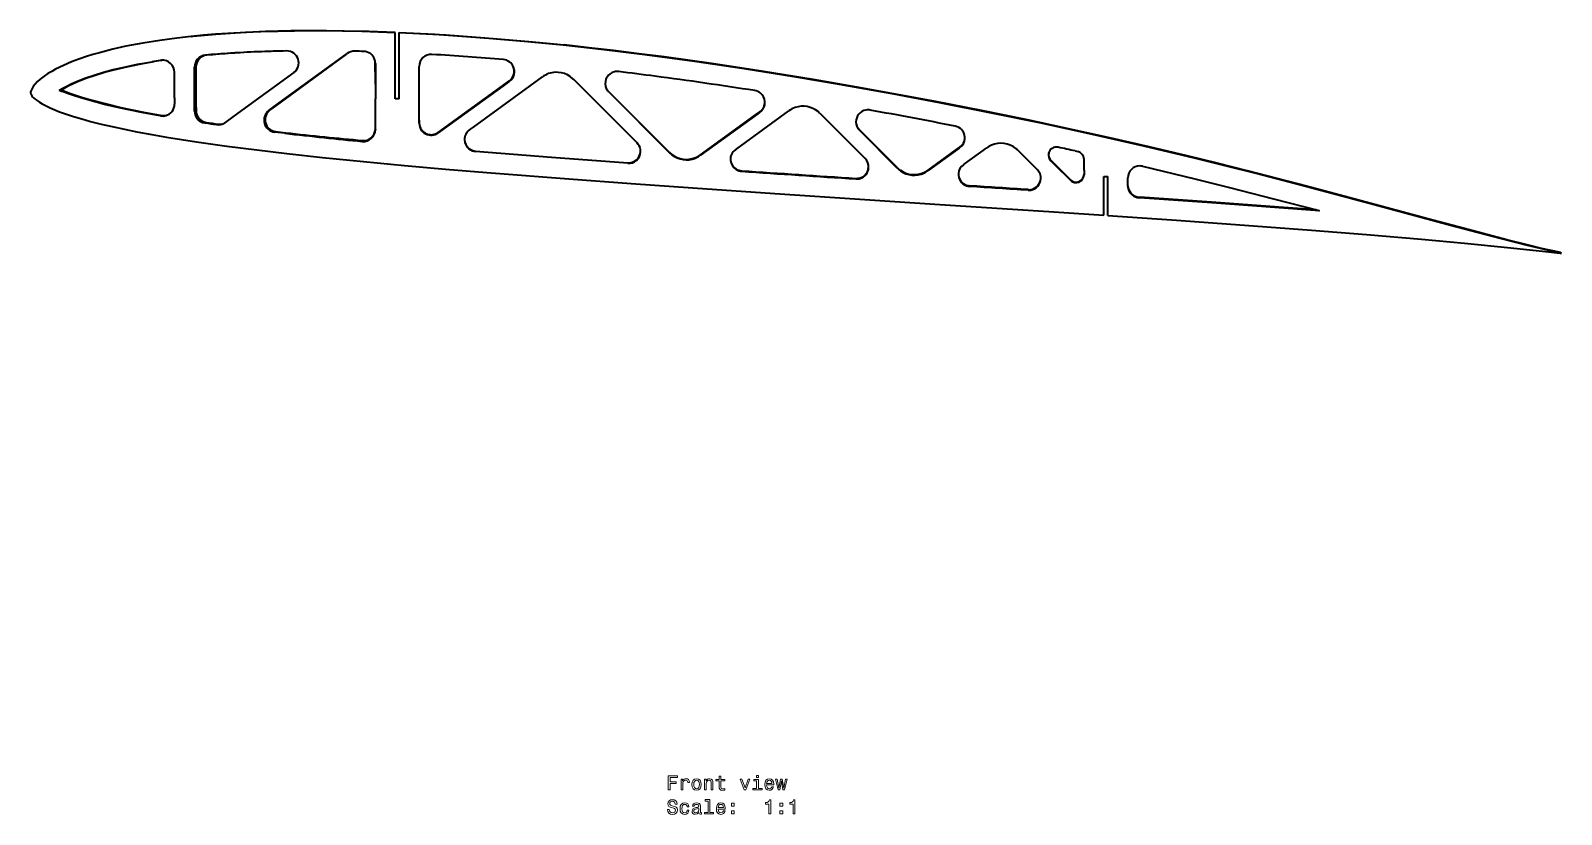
# Model space of a CAD drawing. Extents: x 18 to 402, y -20 to 176.
import ezdxf

# ---------------------------------------------------------------- set-up
doc = ezdxf.new("R2010")
doc.units = 0

msp = doc.modelspace()

# ---------------------------------------------------------------- linework, layer by layer
at = {"color": 7, "lineweight": 35, "ltscale": 0.01153}
msp.add_line((58.297844, 174.868164), (58.756561, 174.915771), dxfattribs=at)
at = {"color": 7, "lineweight": 35, "ltscale": 0.001557}
msp.add_line((109.498871, 175.850189), (109.498871, 175.912476), dxfattribs=at)
at = {"color": 7, "lineweight": 35, "ltscale": 0.414582}
msp.add_line((109.498871, 159.266922), (109.498871, 175.850189), dxfattribs=at)
at = {"color": 7, "lineweight": 35, "ltscale": 0.001574}
msp.add_line((110.498871, 175.806778), (110.498871, 175.869751), dxfattribs=at)
at = {"color": 7, "lineweight": 35, "ltscale": 0.413496}
msp.add_line((110.498871, 159.266922), (110.498871, 175.806778), dxfattribs=at)
at = {"color": 7, "lineweight": 13, "ltscale": 0.008454}
msp.add_line((61.858109, 170.188599), (62.195801, 170.170929), dxfattribs=at)
at = {"color": 7, "lineweight": 35}
for p, q in [((79.450195, 157.525406), (97.098373, 170.34758)), ((79.683907, 157.594666), (97.133888, 170.373383)), ((129.104584, 152.168182), (146.423538, 164.75116)), ((154.192886, 164.139694), (170.148224, 148.184372)), ((178.289612, 145.81131), (162.999527, 161.069855)), ((178.298706, 145.690735), (163.021225, 160.968216))]:
    msp.add_line(p, q, dxfattribs=at)
at = {"color": 7, "lineweight": 35, "ltscale": 0.011263}
msp.add_line((97.098373, 170.34758), (97.46286, 170.612396), dxfattribs=at)
at = {"color": 7, "lineweight": 13, "ltscale": 0.007334}
msp.add_line((50.688454, 168.884354), (50.980408, 168.912949), dxfattribs=at)
at = {"color": 7, "lineweight": 35, "ltscale": 0.003775}
msp.add_line((50.688454, 168.884354), (50.838326, 168.902618), dxfattribs=at)
at = {"color": 7, "lineweight": 35, "ltscale": 0.161678}
msp.add_line((54.126022, 159.449326), (54.126022, 165.916443), dxfattribs=at)
at = {"color": 7, "lineweight": 35, "ltscale": 0.155997}
msp.add_line((59.126022, 160.960678), (59.126022, 167.200577), dxfattribs=at)
at = {"color": 7, "lineweight": 13, "ltscale": 0.009262}
msp.add_line((59.126022, 167.200577), (59.49649, 167.196701), dxfattribs=at)
at = {"color": 7, "lineweight": 35, "ltscale": 0.1549}
msp.add_line((59.49649, 167.196701), (59.49649, 161.000702), dxfattribs=at)
at = {"color": 7, "lineweight": 35, "ltscale": 0.433663}
msp.add_line((84.046135, 165.808823), (70.012512, 155.612793), dxfattribs=at)
at = {"color": 7, "lineweight": 13, "ltscale": 0.002092}
msp.add_line((104.498871, 168.127731), (104.476418, 168.208359), dxfattribs=at)
at = {"color": 7, "lineweight": 35, "ltscale": 0.129388}
msp.add_line((104.498871, 168.127731), (104.498871, 162.952225), dxfattribs=at)
at = {"color": 7, "lineweight": 35, "ltscale": 0.291374}
msp.add_line((115.498871, 155.729996), (115.498871, 167.384964), dxfattribs=at)
at = {"color": 7, "lineweight": 35, "ltscale": 0.013231}
msp.add_line((25.20768, 161.424316), (25.731754, 161.498077), dxfattribs=at)
at = {"color": 7, "lineweight": 35, "ltscale": 0.006468}
msp.add_line((104.498871, 162.952225), (104.498566, 163.210938), dxfattribs=at)
at = {"color": 7, "lineweight": 35, "ltscale": 0.093785}
msp.add_line((104.498871, 162.952225), (104.498871, 159.200836), dxfattribs=at)
at = {"color": 7, "lineweight": 35, "ltscale": 0.499599}
msp.add_line((136.429581, 162.434387), (120.26223, 150.688095), dxfattribs=at)
at = {"color": 7, "lineweight": 35, "ltscale": 0.498635}
msp.add_line((120.270363, 150.827682), (136.418594, 162.534653), dxfattribs=at)
at = {"color": 7, "lineweight": 35, "ltscale": 0.05265}
msp.add_line((138.133377, 163.672256), (136.429581, 162.434387), dxfattribs=at)
at = {"color": 7, "lineweight": 13, "ltscale": 0.002579}
msp.add_line((138.133377, 163.672256), (138.115204, 163.773788), dxfattribs=at)
at = {"color": 7, "lineweight": 35, "ltscale": 0.005273}
msp.add_line((154.041138, 164.286209), (154.192886, 164.139694), dxfattribs=at)
at = {"color": 7, "lineweight": 35, "ltscale": 0.002216}
msp.add_line((18.028215, 160.931625), (18.015982, 160.843826), dxfattribs=at)
at = {"color": 7, "lineweight": 35, "ltscale": 0.037964}
msp.add_line((54.126022, 159.449326), (54.126022, 157.930771), dxfattribs=at)
at = {"color": 7, "lineweight": 35, "ltscale": 0.119687}
msp.add_line((59.126022, 156.173187), (59.126022, 160.960678), dxfattribs=at)
at = {"color": 7, "lineweight": 35, "ltscale": 0.051193}
msp.add_line((77.793564, 156.321793), (79.450195, 157.525406), dxfattribs=at)
at = {"color": 7, "lineweight": 35, "ltscale": 0.050718}
msp.add_line((78.047745, 156.395218), (79.683907, 157.594666), dxfattribs=at)
at = {"color": 7, "lineweight": 35, "ltscale": 0.19136}
msp.add_line((104.498871, 151.546432), (104.498871, 159.200836), dxfattribs=at)
at = {"color": 7, "lineweight": 35, "ltscale": 0.0125}
for p, q in [((109.498871, 159.354599), (109.998871, 159.354599)), ((109.998871, 159.266922), (109.498871, 159.266922)), ((109.998871, 159.354599), (110.498871, 159.354599)), ((110.498871, 159.266922), (109.998871, 159.266922))]:
    msp.add_line(p, q, dxfattribs=at)
at = {"color": 7, "lineweight": 13, "ltscale": 0.002598}
msp.add_line((163.021225, 160.968216), (162.999527, 161.069855), dxfattribs=at)
at = {"color": 7, "lineweight": 35, "ltscale": 0.012699}
msp.add_line((50.608337, 154.975769), (50.108078, 155.063797), dxfattribs=at)
at = {"color": 7, "lineweight": 35, "ltscale": 0.012639}
msp.add_line((50.503006, 155.164047), (51.000923, 155.076584), dxfattribs=at)
at = {"color": 7, "lineweight": 13, "ltscale": 0.010133}
msp.add_line((50.608337, 154.975769), (51.000923, 155.076584), dxfattribs=at)
at = {"color": 7, "lineweight": 13, "ltscale": 0.009674}
msp.add_line((59.126022, 156.173187), (59.505424, 156.249298), dxfattribs=at)
at = {"color": 7, "lineweight": 35, "ltscale": 0.097442}
msp.add_line((70.012512, 155.612793), (66.859215, 153.321777), dxfattribs=at)
at = {"color": 7, "lineweight": 13, "ltscale": 0.006614}
msp.add_line((77.793564, 156.321793), (78.047745, 156.395218), dxfattribs=at)
at = {"color": 7, "lineweight": 35, "ltscale": 0.017625}
msp.add_line((115.498863, 153.918121), (115.503807, 153.213135), dxfattribs=at)
at = {"color": 7, "lineweight": 35, "ltscale": 0.047124}
msp.add_line((115.498871, 153.845016), (115.498871, 155.729996), dxfattribs=at)
at = {"color": 7, "lineweight": 35, "ltscale": 0.018247}
msp.add_line((115.498871, 153.115143), (115.498871, 153.845016), dxfattribs=at)
at = {"color": 7, "lineweight": 35, "ltscale": 0.443013}
msp.add_line((186.058182, 145.215073), (200.406967, 155.613602), dxfattribs=at)
at = {"color": 7, "lineweight": 35, "ltscale": 0.443086}
msp.add_line((200.406616, 155.496872), (186.068054, 145.079285), dxfattribs=at)
at = {"color": 7, "lineweight": 35, "ltscale": 0.404087}
msp.add_line((195.14679, 146.731094), (208.223312, 156.231766), dxfattribs=at)
at = {"color": 7, "lineweight": 35, "ltscale": 0.017589}
msp.add_line((200.9758, 155.9104), (200.406616, 155.496872), dxfattribs=at)
at = {"color": 7, "lineweight": 35, "ltscale": 0.017586}
msp.add_line((200.975876, 156.027328), (200.406967, 155.613602), dxfattribs=at)
at = {"color": 7, "lineweight": 13, "ltscale": 0.002923}
msp.add_line((200.9758, 155.9104), (200.975876, 156.027328), dxfattribs=at)
at = {"color": 7, "lineweight": 35, "ltscale": 0.401281}
msp.add_line((215.992676, 155.620316), (227.342606, 144.270386), dxfattribs=at)
at = {"color": 7, "lineweight": 13, "ltscale": 0.009544}
msp.add_line((61.692596, 153.204651), (62.060158, 153.307831), dxfattribs=at)
at = {"color": 7, "lineweight": 13, "ltscale": 0.009091}
msp.add_line((64.680206, 152.777756), (65.026505, 152.888702), dxfattribs=at)
at = {"color": 7, "lineweight": 13, "ltscale": 0.007169}
msp.add_line((79.20462, 150.915497), (79.467148, 151.030869), dxfattribs=at)
at = {"color": 7, "lineweight": 35, "ltscale": 0.064594}
msp.add_line((81.770935, 150.615906), (79.20462, 150.915497), dxfattribs=at)
at = {"color": 7, "lineweight": 35, "ltscale": 0.06415}
msp.add_line((79.467148, 151.030869), (82.0158, 150.733154), dxfattribs=at)
at = {"color": 7, "lineweight": 35, "ltscale": 0.002143}
msp.add_line((104.498871, 151.546432), (104.49765, 151.460739), dxfattribs=at)
at = {"color": 7, "lineweight": 13, "ltscale": 0.002453}
msp.add_line((115.498871, 153.115143), (115.503807, 153.213135), dxfattribs=at)
at = {"color": 7, "lineweight": 13, "ltscale": 0.003244}
msp.add_line((117.412811, 150.318634), (117.428917, 150.447403), dxfattribs=at)
at = {"color": 7, "lineweight": 13, "ltscale": 0.003496}
msp.add_line((120.26223, 150.688095), (120.270363, 150.827682), dxfattribs=at)
at = {"color": 7, "lineweight": 35, "ltscale": 0.031335}
msp.add_line((128.090561, 151.431442), (129.104584, 152.168182), dxfattribs=at)
at = {"color": 7, "lineweight": 35, "ltscale": 0.335216}
msp.add_line((235.417892, 141.989807), (225.926743, 151.461319), dxfattribs=at)
at = {"color": 7, "lineweight": 13, "ltscale": 0.002975}
msp.add_line((225.927505, 151.342331), (225.926743, 151.461319), dxfattribs=at)
at = {"color": 7, "lineweight": 35, "ltscale": 0.335273}
msp.add_line((235.410461, 141.859375), (225.927505, 151.342331), dxfattribs=at)
at = {"color": 7, "lineweight": 13, "ltscale": 0.005635}
msp.add_line((101.207054, 148.560669), (101.252556, 148.781418), dxfattribs=at)
at = {"color": 7, "lineweight": 13, "ltscale": 0.003404}
for p, q in [((129.605896, 146.014664), (129.614487, 146.150558)), ((186.068054, 145.079285), (186.058182, 145.215073))]:
    msp.add_line(p, q, dxfattribs=at)
at = {"color": 7, "lineweight": 35, "ltscale": 0.010242}
msp.add_line((194.815353, 146.490295), (195.14679, 146.731094), dxfattribs=at)
at = {"color": 7, "lineweight": 35, "ltscale": 0.240655}
msp.add_line((250.967575, 146.906067), (243.179825, 141.247925), dxfattribs=at)
at = {"color": 7, "lineweight": 35, "ltscale": 0.24061}
msp.add_line((243.185043, 141.379181), (250.978165, 147.026855), dxfattribs=at)
at = {"color": 7, "lineweight": 35, "ltscale": 0.005066}
for p, q in [((251.131516, 147.025177), (250.967575, 146.906067)), ((250.978165, 147.026855), (251.142181, 147.145844))]:
    msp.add_line(p, q, dxfattribs=at)
at = {"color": 7, "lineweight": 13, "ltscale": 0.003028}
msp.add_line((251.131516, 147.025177), (251.142181, 147.145844), dxfattribs=at)
at = {"color": 7, "lineweight": 35, "ltscale": 0.176008}
msp.add_line((252.165375, 142.832047), (257.861115, 146.970245), dxfattribs=at)
at = {"color": 7, "lineweight": 35, "ltscale": 0.174083}
msp.add_line((265.630463, 146.35878), (270.554291, 141.434967), dxfattribs=at)
at = {"color": 7, "lineweight": 35, "ltscale": 0.017575}
msp.add_line((280.001648, 146.168243), (280.688293, 146.017426), dxfattribs=at)
at = {"color": 7, "lineweight": 13, "ltscale": 0.003456}
msp.add_line((167.810349, 143.070877), (167.789673, 143.207581), dxfattribs=at)
at = {"color": 7, "lineweight": 13, "ltscale": 0.003023}
msp.add_line((178.298706, 145.690735), (178.289612, 145.81131), dxfattribs=at)
at = {"color": 7, "lineweight": 35, "ltscale": 0.005364}
msp.add_line((251.991791, 142.705933), (252.165375, 142.832047), dxfattribs=at)
at = {"color": 7, "lineweight": 13, "ltscale": 0.003079}
msp.add_line((273.924133, 143.72197), (273.9422, 143.843796), dxfattribs=at)
at = {"color": 7, "lineweight": 35, "ltscale": 0.038641}
msp.add_line((275.017059, 142.629028), (273.924133, 143.72197), dxfattribs=at)
at = {"color": 7, "lineweight": 35, "ltscale": 0.135318}
msp.add_line((278.844452, 138.801651), (275.017059, 142.629028), dxfattribs=at)
at = {"color": 7, "lineweight": 35, "ltscale": 0.134978}
msp.add_line((278.850739, 138.937164), (275.029816, 142.75174), dxfattribs=at)
at = {"color": 7, "lineweight": 35, "ltscale": 0.066999}
msp.add_line((282.258667, 141.384155), (282.258667, 144.064117), dxfattribs=at)
at = {"color": 7, "lineweight": 13, "ltscale": 0.003313}
msp.add_line((195.027176, 141.495621), (195.022919, 141.628082), dxfattribs=at)
at = {"color": 7, "lineweight": 13, "ltscale": 0.003412}
msp.add_line((196.374954, 141.070175), (196.37178, 141.206635), dxfattribs=at)
at = {"color": 7, "lineweight": 13, "ltscale": 0.003452}
msp.add_line((225.023987, 139.155563), (225.024155, 139.29364), dxfattribs=at)
at = {"color": 7, "lineweight": 13, "ltscale": 0.003266}
msp.add_line((235.410461, 141.859375), (235.417892, 141.989807), dxfattribs=at)
at = {"color": 7, "lineweight": 13, "ltscale": 0.003284}
msp.add_line((243.179825, 141.247925), (243.185043, 141.379181), dxfattribs=at)
at = {"color": 7, "lineweight": 13, "ltscale": 0.003391}
msp.add_line((278.844452, 138.801651), (278.850739, 138.937164), dxfattribs=at)
at = {"color": 7, "lineweight": 13, "ltscale": 0.0034}
msp.add_line((278.970154, 138.686249), (278.976196, 138.822098), dxfattribs=at)
at = {"color": 7, "lineweight": 35, "ltscale": 0.001304}
msp.add_line((282.258667, 140.215866), (282.257996, 140.163727), dxfattribs=at)
at = {"color": 7, "lineweight": 35, "ltscale": 0.029207}
msp.add_line((282.258667, 141.384155), (282.258667, 140.215866), dxfattribs=at)
at = {"color": 7, "lineweight": 35, "ltscale": 0.025}
msp.add_line((287.258667, 139.786362), (288.258667, 139.786362), dxfattribs=at)
at = {"color": 7, "lineweight": 35, "ltscale": 0.243669}
msp.add_line((287.258667, 130.039612), (287.258667, 139.786362), dxfattribs=at)
at = {"color": 7, "lineweight": 35, "ltscale": 0.245358}
msp.add_line((288.258667, 129.972031), (288.258667, 139.786362), dxfattribs=at)
at = {"color": 7, "lineweight": 35, "ltscale": 0.049059}
msp.add_line((293.258667, 137.446503), (293.258667, 139.408859), dxfattribs=at)
at = {"color": 7, "lineweight": 13, "ltscale": 0.003507}
msp.add_line((253.559021, 137.285294), (253.574799, 137.424698), dxfattribs=at)
at = {"color": 7, "lineweight": 13, "ltscale": 0.003533}
msp.add_line((268.235168, 136.320175), (268.241241, 136.461365), dxfattribs=at)
at = {"color": 7, "lineweight": 35, "ltscale": 0.003229}
msp.add_line((293.261444, 137.317368), (293.258667, 137.446503), dxfattribs=at)
at = {"color": 7, "lineweight": 13, "ltscale": 0.003554}
msp.add_line((293.355286, 136.691223), (293.348114, 136.833206), dxfattribs=at)
at = {"color": 7, "lineweight": 35, "ltscale": 0.005356}
msp.add_line((296.03476, 134.598587), (296.248474, 134.583878), dxfattribs=at)
at = {"color": 7, "lineweight": 13, "ltscale": 0.003658}
msp.add_line((296.053741, 134.453506), (296.03476, 134.598587), dxfattribs=at)
at = {"color": 7, "lineweight": 35, "ltscale": 0.005371}
msp.add_line((296.268066, 134.438828), (296.053741, 134.453506), dxfattribs=at)
at = {"color": 7, "lineweight": 35, "ltscale": 0.010288}
msp.add_line((340.893768, 131.281845), (341.291534, 131.17627), dxfattribs=at)
at = {"color": 7, "lineweight": 35, "ltscale": 0.008639}
msp.add_line((401.783325, 120.677719), (401.44519, 120.74897), dxfattribs=at)
at = {"color": 7, "lineweight": 35, "ltscale": 0.008656}
msp.add_line((402.00412, 120.502312), (401.665314, 120.57373), dxfattribs=at)
at = {"color": 7, "lineweight": 35, "ltscale": 0.007987}
msp.add_line((401.687012, 120.541039), (402.00412, 120.502312), dxfattribs=at)
at = {"color": 7, "lineweight": 35, "ltscale": 0.00705}
msp.add_line((402.00412, 120.502312), (401.783325, 120.677719), dxfattribs=at)
at = {"color": 7, "lineweight": 35}
for points in [[(58.297867, 174.868195), (54.711311, 174.4664), (50.43811, 173.900894), (46.176041, 173.225464), (41.942799, 172.419098), (38.601845, 171.670715), (35.279549, 170.815979), (33.631752, 170.344086), (31.996529, 169.837189), (30.104397, 169.19133), (28.237814, 168.476685), (26.231518, 167.605453), (24.273674, 166.637161), (23.314579, 166.111343), (22.373604, 165.550873), (21.379087, 164.889923), (20.43231, 164.161118), (19.767704, 163.561981), (19.154469, 162.911728), (18.695471, 162.327408), (18.305889, 161.693573), (18.093473, 161.194778), (18.028215, 160.931625)], [(109.498871, 175.850189), (102.889946, 176.090714), (96.278259, 176.244339), (89.665497, 176.301132), (83.303764, 176.254578), (76.936035, 176.098846), (70.579735, 175.821671), (64.427475, 175.419937), (61.362183, 175.164246), (58.297867, 174.868195)], [(58.756561, 174.915771), (64.510437, 175.438217), (68.084595, 175.693817), (71.938454, 175.916092), (75.794968, 176.088028), (80.002785, 176.223038), (84.211754, 176.307449), (88.239372, 176.343796), (92.267197, 176.339172), (96.670181, 176.290085), (101.07254, 176.197998), (109.498871, 175.912476)], [(110.498871, 175.869751), (119.403435, 175.414124), (125.11705, 175.055298), (134.042923, 174.396484), (142.959808, 173.622467), (151.866226, 172.739151)], [(151.602829, 172.682388), (141.781876, 173.651108), (131.968552, 174.484772), (122.144295, 175.178207), (117.221062, 175.470642), (110.498871, 175.806778)], [(401.665314, 120.57373), (396.76123, 121.679916), (393.503998, 122.470322), (387.006775, 124.119301), (382.762573, 125.227364), (374.193604, 127.507492), (354.999603, 132.683853), (341.922211, 136.182022), (335.325836, 137.921585), (325.406586, 140.492966), (317.688873, 142.448212), (310.008911, 144.34761), (297.230194, 147.397232), (284.386169, 150.320679), (271.512665, 153.111374), (258.646271, 155.766968), (246.408722, 158.176682), (234.151154, 160.483582), (221.874786, 162.687134), (209.451431, 164.797043), (197.021225, 166.770477), (184.569, 168.600204), (172.080475, 170.28244), (161.848495, 171.540924), (151.602829, 172.682388)], [(401.44519, 120.74897), (397.044037, 121.736183), (394.120178, 122.439209), (388.287933, 123.907097), (377.708282, 126.68277), (369.785309, 128.807907), (348.651489, 134.50177), (338.09314, 137.307144), (323.144684, 141.183197), (315.661499, 143.066696), (308.158356, 144.910019), (298.633514, 147.180862), (289.091064, 149.377197), (279.532013, 151.499512), (268.043488, 153.9496), (256.532227, 156.299118), (245.003616, 158.553085), (235.865173, 160.27272), (226.716202, 161.935318), (214.318207, 164.088089), (201.870941, 166.117004), (189.401413, 168.004166), (176.910294, 169.743286), (170.578888, 170.56514), (164.242249, 171.345673), (158.056747, 172.06485), (151.866226, 172.739151)], [(25.20768, 161.424316), (26.121555, 161.953003), (27.070686, 162.455551), (28.212975, 163.012711), (29.376167, 163.533798), (31.632614, 164.426865), (33.948296, 165.211853), (36.32618, 165.91716), (38.732616, 166.554291), (41.142281, 167.128571), (44.816132, 167.894974), (48.54306, 168.552704)], [(25.731754, 161.498077), (26.584139, 161.99234), (27.468777, 162.464035), (28.541662, 162.993134), (29.633108, 163.489853), (31.86871, 164.391174), (34.173172, 165.18573), (36.529091, 165.894684), (38.92453, 166.537292), (42.514961, 167.382202), (46.12854, 168.107162), (48.956314, 168.597015)], [(18.015982, 160.843826), (18.050568, 160.467438), (18.112804, 160.314362), (18.287258, 160.030334), (18.518436, 159.746033), (18.775192, 159.483063), (19.186323, 159.122513), (19.619905, 158.792084), (20.237736, 158.378738), (20.878628, 157.997574), (21.881634, 157.464539), (22.907249, 156.976227), (24.089005, 156.467194), (25.281708, 155.9991), (26.996906, 155.38797), (28.732105, 154.825653), (30.880205, 154.186432), (33.045101, 153.591095), (35.736839, 152.907135), (38.438934, 152.275208), (41.544014, 151.606216), (44.657383, 150.984924), (48.394798, 150.290237), (52.142822, 149.639328), (59.665825, 148.449341), (67.203529, 147.385406), (74.750938, 146.416458), (82.309258, 145.521469), (91.254745, 144.542938)], [(50.108078, 155.063797), (46.3713, 155.747726), (42.657211, 156.481827), (40.20256, 157.005035), (36.567253, 157.851547), (32.957127, 158.796051), (30.572483, 159.490585), (29.020073, 159.983566), (27.491295, 160.512894), (25.996729, 161.088776)], [(26.505882, 161.163513), (27.992386, 160.590668), (29.512327, 160.06424), (31.056431, 159.573685), (33.423195, 158.883926), (37.014961, 157.943405), (40.631531, 157.100433), (43.070461, 156.579971), (46.775246, 155.846924), (50.503006, 155.164047)], [(167.810349, 143.070877), (148.714157, 144.49234), (129.605896, 146.014664)], [(129.614487, 146.150558), (148.707901, 144.628204), (167.789673, 143.207581)], [(91.254745, 144.542938), (101.535828, 143.504562), (111.824257, 142.538086), (122.118164, 141.629135), (132.416107, 140.766708), (153.020264, 139.149994), (168.654358, 137.996796), (184.163208, 136.898483), (204.696274, 135.495514), (246.130096, 132.760864), (273.401855, 130.967194), (287.258667, 130.039612)], [(296.941803, 142.330032), (310.042572, 139.191925), (318.763763, 137.022629), (329.802307, 134.195358), (340.893768, 131.281845)], [(340.513519, 131.382706), (332.26886, 132.013031), (314.273743, 133.327515), (296.248474, 134.583878)], [(341.291534, 131.17627), (327.880585, 132.195251), (314.34436, 133.177734), (296.268066, 134.438828)], [(288.258667, 129.972031), (305.470734, 128.790771), (322.516693, 127.576263), (339.321869, 126.31443), (353.125305, 125.212372), (366.922424, 124.034256), (377.693481, 123.046333), (388.457275, 121.981918), (397.279816, 121.045975), (401.687012, 120.541039)]]:
    msp.add_lwpolyline(points, dxfattribs=at)
at = {"color": 7, "lineweight": 13}
for points in [[(177.974548, -14.057999), (178.443573, -14.057999), (178.443573, -12.449209), (179.916199, -12.449209), (179.916199, -12.030621), (178.443573, -12.030621), (178.443573, -10.98163), (180.254089, -10.98163), (180.254089, -10.557999), (177.974548, -10.557999)], [(181.166916, -14.057999), (181.610718, -14.057999), (181.610718, -12.509727), (181.656113, -12.136529), (181.792282, -11.869238), (182.014175, -11.707854), (182.311722, -11.652379), (182.53363, -11.687681), (182.700058, -11.788546), (182.800919, -11.960016), (182.836227, -12.192004), (183.285065, -12.192004), (183.224548, -11.783503), (183.058121, -11.490995), (182.780746, -11.314483), (182.402512, -11.253963), (182.145294, -11.29431), (181.923401, -11.395174), (181.726715, -11.566645), (181.570374, -11.798633), (181.570374, -11.349785), (181.166916, -11.349785)], [(183.905396, -12.706413), (183.986084, -13.321688), (184.218063, -13.775578), (184.586227, -14.057999), (185.08046, -14.15382), (185.569656, -14.057999), (185.937805, -13.780622), (186.1698, -13.326731), (186.255539, -12.706413), (186.1698, -12.09114), (185.937805, -11.632206), (185.569656, -11.354829), (185.08046, -11.253963), (184.586227, -11.354829), (184.218063, -11.637249), (183.986084, -12.09114)], [(187.07254, -14.057999), (187.516342, -14.057999), (187.516342, -12.494598), (187.561722, -12.136529), (187.707977, -11.874281), (187.934921, -11.712898), (188.237518, -11.652379), (188.479599, -11.702811), (188.63089, -11.838979), (188.706543, -12.065924), (188.73175, -12.368517), (188.73175, -14.057999), (189.175568, -14.057999), (189.175568, -12.27774), (189.155396, -11.91967), (189.064606, -11.62212), (188.767059, -11.349785), (188.303085, -11.253963), (188.045883, -11.289267), (187.829025, -11.385088), (187.642426, -11.546472), (187.49617, -11.76333), (187.49617, -11.349785), (187.07254, -11.349785)], [(190.703659, -11.818806), (190.703659, -13.175434), (190.733917, -13.614195), (190.875122, -13.916788), (191.157547, -14.093301), (191.636658, -14.15382), (192.161148, -14.128604), (192.161148, -13.745318), (191.777863, -13.775578), (191.429886, -13.735232), (191.243286, -13.609152), (191.162598, -13.397336), (191.147461, -13.099786), (191.147461, -11.818806), (192.161148, -11.818806), (192.161148, -11.440563), (191.147461, -11.440563), (191.147461, -10.648777), (190.703659, -10.648777), (190.703659, -11.440563), (189.937088, -11.440563), (189.937088, -11.818806)], [(196.992569, -14.057999), (197.461578, -14.057999), (198.450058, -11.349785), (197.991119, -11.349785), (197.229599, -13.533503), (196.452942, -11.349785), (195.988968, -11.349785)], [(200.573257, -13.6848), (200.573257, -11.440563), (199.433487, -11.440563), (199.433487, -11.818806), (200.129456, -11.818806), (200.129456, -13.6848), (199.22168, -13.6848), (199.22168, -14.057999), (201.491119, -14.057999), (201.491119, -13.6848)], [(200.588379, -10.436961), (200.11937, -10.436961), (200.11937, -10.941284), (200.588379, -10.941284)], [(202.640976, -12.832495), (204.416199, -12.832495), (204.421234, -12.625722), (204.340546, -12.045751), (204.118652, -11.612033), (203.765625, -11.349785), (203.2966, -11.253963), (202.837662, -11.354829), (202.484634, -11.637249), (202.25769, -12.096183), (202.177002, -12.70137), (202.252655, -13.321688), (202.479599, -13.775578), (202.827576, -14.057999), (203.281464, -14.15382), (203.674835, -14.088258), (203.997604, -13.916788), (204.234634, -13.644454), (204.370804, -13.281342), (203.932037, -13.281342), (203.841263, -13.48307), (203.710144, -13.634368), (203.336945, -13.755405), (203.049484, -13.699929), (202.832626, -13.523417), (202.691406, -13.235952), (202.640976, -12.847624)], [(205.929169, -14.057999), (206.332626, -11.758286), (206.736084, -14.057999), (207.159714, -14.057999), (207.825409, -11.349785), (207.396744, -11.349785), (206.947891, -13.649497), (206.549484, -11.349785), (206.110718, -11.349785), (205.712311, -13.649497), (205.263458, -11.349785), (204.839828, -11.349785), (205.505524, -14.057999)], [(184.359283, -12.70137), (184.404663, -12.24748), (184.545883, -11.91967), (184.772827, -11.717941), (185.08046, -11.647336), (185.383057, -11.717941), (185.610001, -11.914627), (185.751205, -12.24748), (185.801636, -12.70137), (185.751205, -13.160304), (185.610001, -13.493157), (185.383057, -13.694886), (185.08046, -13.760448), (184.772827, -13.694886), (184.545883, -13.493157), (184.404663, -13.160304)], [(202.640976, -12.459295), (202.696457, -12.111313), (202.832626, -11.854108), (203.039398, -11.697768), (203.311737, -11.642292), (203.579025, -11.697768), (203.785797, -11.854108), (203.911865, -12.111313), (203.95726, -12.459295)], [(178.211578, -18.949928), (177.752655, -18.949928), (177.853516, -19.48451), (178.105682, -19.877882), (178.494003, -20.114914), (179.018494, -20.200649), (179.537949, -20.119957), (179.926285, -19.898056), (180.173401, -19.550074), (180.264175, -19.091139), (180.188522, -18.677595), (179.976715, -18.410303), (179.633774, -18.233791), (179.174835, -18.102667), (178.781464, -18.006845), (178.524261, -17.895893), (178.378006, -17.73451), (178.332626, -17.482349), (178.378006, -17.255404), (178.50914, -17.083935), (178.710861, -16.967941), (178.988235, -16.927595), (179.27066, -16.978027), (179.492569, -17.114193), (179.638824, -17.341139), (179.709427, -17.648777), (180.16835, -17.648777), (180.16835, -17.638689), (180.087662, -17.164627), (179.850632, -16.8116), (179.477432, -16.589699), (178.973114, -16.51405), (178.519226, -16.589699), (178.166199, -16.801514), (177.939255, -17.129324), (177.858551, -17.552956), (177.924118, -17.931196), (178.115768, -18.188402), (178.41835, -18.359871), (178.831894, -18.490995), (179.240402, -18.606989), (179.548035, -18.717939), (179.734634, -18.879324), (179.800201, -19.141571), (179.739685, -19.408863), (179.583344, -19.610592), (179.346313, -19.736671), (179.038666, -19.777018), (178.69574, -19.721542), (178.433487, -19.56016), (178.267059, -19.297911)], [(182.725266, -18.29431), (183.164032, -18.29431), (183.073257, -17.89085), (182.8564, -17.573128), (182.518494, -17.376442), (182.079742, -17.300793), (181.595596, -17.401657), (181.227432, -17.684078), (180.995453, -18.143013), (180.914749, -18.758286), (180.990402, -19.368517), (181.217346, -19.822407), (181.575409, -20.104828), (182.064606, -20.200649), (182.498322, -20.125), (182.836227, -19.913185), (183.068207, -19.580332), (183.169083, -19.136528), (182.745453, -19.136528), (182.6698, -19.418949), (182.52858, -19.630764), (182.326859, -19.761889), (182.079742, -19.802235), (181.772095, -19.736671), (181.550201, -19.534943), (181.414032, -19.207134), (181.368637, -18.743156), (181.414032, -18.289267), (181.555237, -17.961456), (181.782196, -17.759727), (182.079742, -17.689121), (182.34198, -17.73451), (182.538666, -17.850506), (182.6698, -18.042149)], [(185.645294, -19.751802), (185.645294, -19.766932), (185.670517, -19.938402), (185.74617, -20.059439), (186.063889, -20.15526), (186.311005, -20.114914), (186.311005, -19.771975), (186.205093, -19.787104), (186.063889, -19.721542), (186.038666, -19.519814), (186.038666, -18.117796), (185.978149, -17.759727), (185.801636, -17.507566), (185.494003, -17.35627), (185.060287, -17.300793), (184.636658, -17.361313), (184.323975, -17.532782), (184.127289, -17.800074), (184.061722, -18.153099), (184.061722, -18.183357), (184.460144, -18.183357), (184.495453, -17.971542), (184.6064, -17.820246), (184.787949, -17.729467), (185.045151, -17.694164), (185.292282, -17.719381), (185.468796, -17.795029), (185.574692, -17.926153), (185.610001, -18.10771), (185.589828, -18.319525), (185.50914, -18.425432), (185.307404, -18.475864), (184.929169, -18.516211), (184.495453, -18.606989), (184.187805, -18.768372), (184.006256, -19.020535), (183.950775, -19.393732), (184.001205, -19.726585), (184.157547, -19.973703), (184.409714, -20.130045), (184.75769, -20.18552), (185.226715, -20.079611)], [(185.594864, -19.1567), (185.534348, -19.418949), (185.372971, -19.620678), (185.13089, -19.751802), (184.833344, -19.797192), (184.641693, -19.771975), (184.505539, -19.691282), (184.4198, -19.550074), (184.394577, -19.353388), (184.414749, -19.176874), (184.495453, -19.050793), (184.818207, -18.909582), (185.226715, -18.849064), (185.594864, -18.728027)], [(187.955093, -16.856989), (187.955093, -19.731628), (187.042282, -19.731628), (187.042282, -20.104828), (189.306686, -20.104828), (189.306686, -19.731628), (188.398911, -19.731628), (188.398911, -16.483791), (187.25914, -16.483791), (187.25914, -16.856989)], [(190.496887, -18.879324), (192.272095, -18.879324), (192.277145, -18.672552), (192.196457, -18.092581), (191.974548, -17.658863), (191.621521, -17.396614), (191.152512, -17.300793), (190.693573, -17.401657), (190.340546, -17.684078), (190.113602, -18.143013), (190.032913, -18.748199), (190.108551, -19.368517), (190.33551, -19.822407), (190.683487, -20.104828), (191.137375, -20.200649), (191.530746, -20.135088), (191.853516, -19.963617), (192.090546, -19.691282), (192.226715, -19.328171), (191.787949, -19.328171), (191.697174, -19.5299), (191.566055, -19.681196), (191.192856, -19.802235), (190.905396, -19.746759), (190.688522, -19.570246), (190.547318, -19.282782), (190.496887, -18.894453)], [(190.496887, -18.506124), (190.552368, -18.158142), (190.688522, -17.900938), (190.895294, -17.744598), (191.167633, -17.689121), (191.434921, -17.744598), (191.641693, -17.900938), (191.767776, -18.158142), (191.813171, -18.506124)], [(193.840546, -18.148056), (194.536514, -18.148056), (194.536514, -17.396614), (193.840546, -17.396614)], [(203.205826, -20.104828), (203.664749, -20.104828), (203.664749, -16.579613), (203.321808, -16.579613), (203.231033, -16.887249), (203.049484, -17.094021), (202.772095, -17.215057), (202.388824, -17.255404), (202.388824, -17.613474), (203.205826, -17.613474)], [(205.984634, -18.148056), (206.680603, -18.148056), (206.680603, -17.396614), (205.984634, -17.396614)], [(209.277863, -20.104828), (209.736801, -20.104828), (209.736801, -16.579613), (209.39386, -16.579613), (209.303085, -16.887249), (209.121521, -17.094021), (208.844147, -17.215057), (208.460861, -17.255404), (208.460861, -17.613474), (209.277863, -17.613474)], [(193.840546, -20.104828), (194.536514, -20.104828), (194.536514, -19.353388), (193.840546, -19.353388)], [(205.984634, -20.104828), (206.680603, -20.104828), (206.680603, -19.353388), (205.984634, -19.353388)]]:
    msp.add_lwpolyline(points, close=True, dxfattribs=at)
at = {"color": 7, "lineweight": 35}
for centre, radius, start, end in [((62.126129, 167.20047), 3.000148, 95.125349, 179.997874), ((62.482216, 167.19989), 2.985354, 95.506446, 180.061153), ((83.804161, -75.490906), 246.657868, 93.644687, 95.104565), ((85.096031, -72.461166), 243.7105, 93.931371, 95.391747), ((85.413994, -99.427628), 270.648632, 93.333135, 93.662671), ((86.083717, -85.530334), 256.816763, 93.615167, 93.951294), ((87.127289, -130.755539), 302.023335, 91.957863, 93.312064), ((88.328354, -162.62001), 333.910393, 91.626728, 91.977035), ((88.791336, -179.291855), 350.588651, 91.072943, 91.625014), ((82.282753, 168.23587), 3.000007, 306.000497, 91.075498), ((99.226219, 168.185318), 3.000015, 88.685744, 125.999833), ((88.319298, -306.852356), 478.162886, 88.41059, 88.68472), ((101.498604, 168.127441), 3.000373, 20.81381, 88.406683), ((101.510422, 168.19342), 2.96603, 0.288589, 20.164791), ((101.500252, 168.128235), 2.998611, 359.990191, 20.810705), ((118.498856, 167.384018), 3.000941, 86.664787, 179.992765), ((79.368393, -501.22821), 672.757416, 85.117817, 86.650655), ((136.362396, 166.079788), 3.020208, 52.36928, 85.01477), ((72.881683, 18.203049), 152.306889, 98.378623, 99.195281), ((68.265717, 49.560371), 120.592617, 98.217157, 99.213914), ((51.12571, 165.916107), 3.000434, 0.006366, 95.496563), ((-2302.891113, 154.970276), 2407.403831, 0.196127, 0.315066), ((136.34404, 166.181305), 2.989042, 306.341474, 24.098091), ((136.369339, 166.099319), 3.000618, 306.010315, 24.951098), ((136.372818, 166.100891), 2.997005, 24.951957, 52.280778), ((149.95491, 159.888214), 6.009901, 109.468781, 125.986336), ((149.950226, 159.896942), 6.000117, 47.015112, 109.454471), ((165.142548, 163.089539), 2.999995, 103.077895, 192.487097), ((165.142929, 163.082199), 3.007241, 83.061227, 103.053525), ((46.512146, -807.651184), 980.962585, 82.496159, 83.03267), ((37.864296, 190.096436), 31.341366, 246.18209, 247.749618), ((38.239433, 189.379822), 30.558724, 245.839132, 247.420376), ((-42.06839, 408.692505), 304.058062, 305.945545, 306.341443), ((165.113373, 163.188126), 2.99255, 193.324164, 225.060051), ((165.142471, 163.089447), 2.999892, 192.485649, 224.999658), ((37.101318, -878.52655), 1052.460218, 81.113906, 82.492108), ((199.206024, 158.322571), 3.015765, 52.276219, 81.044573), ((51.125633, 157.931198), 3.000547, 284.633876, 359.991696), ((1374.711914, 161.113434), 1315.215471, 180.004913, 180.211895), ((199.21431, 158.336151), 2.997893, 305.98584, 4.502595), ((199.214401, 158.44278), 2.989523, 306.101519, 3.46008), ((199.215851, 158.3396), 2.996188, 4.439256, 52.225522), ((51.126541, 157.928345), 2.997679, 260.045372, 284.630857), ((51.515488, 158.022552), 2.990551, 260.092193, 280.796518), ((62.126122, 156.173264), 3.000125, 180.001484, 261.691469), ((62.489571, 156.261139), 2.984307, 180.227249, 261.727149), ((79.556938, 153.894745), 3.000007, 126.000366, 263.255616), ((79.815041, 153.993652), 2.982526, 126.349101, 263.302956), ((211.755051, 151.367966), 6.010814, 108.719031, 125.984383), ((211.750015, 151.377579), 6.000087, 50.773007, 108.702946), ((211.748642, 151.376129), 6.002073, 45.000998, 50.771593), ((228.048859, 153.463608), 3.000043, 99.233401, 180.431895), ((228.048767, 153.456726), 3.00684, 79.782552, 99.210465), ((-39.450798, -1326.85437), 1507.292953, 78.930677, 79.756959), ((134.518219, 652.231262), 504.312533, 261.697131, 262.040006), ((114.081718, 510.807617), 361.264924, 261.720715, 262.195851), ((65.09584, 155.749054), 3.000222, 262.037056, 288.609367), ((65.431885, 155.845428), 2.984395, 262.193173, 285.24431), ((65.095543, 155.749481), 3.000709, 288.612174, 305.997618), ((196.256821, 1145.931885), 1001.878814, 263.438412, 264.007811), ((153.930161, 779.539246), 632.905537, 263.47563, 264.36893), ((101.498619, 151.546722), 3.000361, 264.423196, 358.357815), ((101.520569, 151.751907), 2.983455, 264.844489, 356.449965), ((118.499046, 153.115265), 3.00012, 180.002208, 305.995528), ((118.486893, 153.236679), 2.983123, 180.452126, 249.228135), ((118.496803, 153.271408), 3.019339, 249.286035, 305.970502), ((129.851791, 149.005859), 2.997583, 125.983659, 181.067472), ((228.049026, 153.463699), 3.000192, 180.433616, 224.998005), ((228.040924, 153.579803), 2.992952, 181.543044, 225.05822), ((249.365723, 149.445786), 3.006798, 59.538172, 78.906737), ((249.370239, 149.453934), 2.997542, 355.820572, 59.533582), ((227.326385, 1441.257935), 1298.834968, 264.004731, 264.42769), ((219.445343, 1428.42334), 1285.08865, 264.300765, 264.722911), ((129.837738, 149.135849), 2.985941, 182.308927, 231.029486), ((129.850952, 149.002625), 2.996726, 181.005809, 230.669876), ((129.853928, 149.00444), 3.000037, 230.647787, 265.257599), ((129.864655, 149.168671), 3.028436, 231.024199, 265.261629), ((168.012756, 146.193314), 2.993411, 276.652479, 7.819652), ((168.026901, 146.063049), 2.999995, 276.771809, 9.073271), ((168.026917, 146.063126), 2.999939, 9.071856, 44.999188), ((196.578781, 144.063217), 3.00007, 126.000734, 185.936563), ((249.372604, 149.449371), 2.995022, 305.963337, 355.904375), ((249.388245, 149.564636), 2.987728, 305.946935, 354.780998), ((261.392853, 142.107269), 6.010145, 113.20165, 125.989191), ((261.387817, 142.116028), 6.000113, 51.289687, 113.19023), ((261.386169, 142.114319), 6.002459, 45.001289, 51.287819), ((275.338409, 145.136063), 2.000108, 77.822889, 167.041114), ((4.656974, -1109.006714), 1285.020908, 77.627149, 77.820682), ((280.258453, 144.06395), 2.000135, 0.004598, 77.590642), ((168.008438, 146.233292), 3.033605, 265.864468, 276.645963), ((168.02681, 146.066757), 3.003688, 265.867221, 276.765115), ((182.517288, 150.047577), 5.984916, 225.058029, 284.153393), ((182.541367, 149.933472), 6.000094, 225.00045, 283.965139), ((182.487778, 150.147797), 6.089338, 284.192161, 305.897874), ((182.533417, 149.950409), 6.018481, 283.999768, 305.965868), ((196.555542, 144.196243), 2.99073, 187.241088, 239.172369), ((196.578796, 144.063293), 3.000091, 185.93812, 238.855735), ((225.221115, 142.149017), 3.000155, 357.238256, 44.998533), ((253.755371, 140.278778), 3.000231, 126.002278, 174.726935), ((275.338623, 145.13623), 2.00026, 167.047166, 224.995382), ((275.361389, 145.248962), 1.997186, 168.699266, 224.715604), ((468.611023, 336.628143), 273.973995, 224.721328, 225.043645), ((296.25885, 139.408661), 3.000256, 90.152855, 179.996453), ((296.258026, 139.403381), 3.005476, 76.849293, 90.137132), ((196.581787, 144.248245), 3.048888, 239.249427, 266.050099), ((196.583054, 144.076981), 3.014048, 238.921114, 266.040906), ((1091.262207, 13332.988281), 13222.099782, 266.119173, 266.243612), ((1101.637207, 13475.441406), 13365.065123, 266.116181, 266.239275), ((225.220428, 142.156601), 3.007472, 266.254882, 286.565959), ((225.222839, 142.330551), 3.043422, 266.256685, 286.325338), ((225.221237, 142.149094), 3.00005, 286.592071, 357.236471), ((225.235611, 142.280731), 2.992036, 286.358943, 355.966514), ((239.65712, 146.106812), 6.006237, 225.005218, 235.023302), ((239.708832, 146.290115), 6.074941, 225.0624, 234.965778), ((239.653107, 146.102112), 6.000095, 235.028971, 294.122942), ((239.65744, 146.217484), 5.985975, 234.96948, 294.194235), ((239.648712, 146.109604), 6.008731, 294.132053, 305.991389), ((239.619812, 146.299698), 6.076386, 294.200177, 305.925761), ((253.755234, 140.278946), 3.000094, 174.729981, 251.125309), ((253.760574, 140.413208), 2.993042, 176.007213, 251.296959), ((268.432922, 139.31369), 3.000057, 278.504334, 357.127756), ((268.446411, 139.448486), 2.993335, 278.372457, 355.832857), ((268.432739, 139.313583), 3.000215, 357.13007, 44.997829), ((280.259003, 140.216232), 2.000496, 225.000601, 358.46377), ((280.27417, 140.363007), 2.01474, 225.04833, 229.890825), ((280.263611, 140.351074), 1.999123, 229.902313, 356.562353), ((253.756546, 140.285843), 3.007052, 251.144284, 266.233777), ((253.773529, 140.454025), 3.035836, 251.312135, 266.24659), ((-1459.921875, -26032.478516), 26225.799306, 86.22174, 86.253869), ((-1461.252686, -26084.134766), 26277.573153, 86.226275, 86.258322), ((268.43277, 139.318329), 3.004668, 266.22918, 278.494007), ((268.440826, 139.489563), 3.034777, 266.229262, 278.363414), ((296.275146, 137.586853), 3.022502, 183.783305, 194.438755), ((296.266388, 137.447525), 3.007761, 182.480146, 194.563529), ((296.240967, 137.578873), 2.987339, 194.454151, 266.042149), ((296.25882, 137.446686), 3.000134, 194.584307, 266.080391)]:
    msp.add_arc(centre, radius, start, end, dxfattribs=at)

doc.saveas('drawing.dxf')
